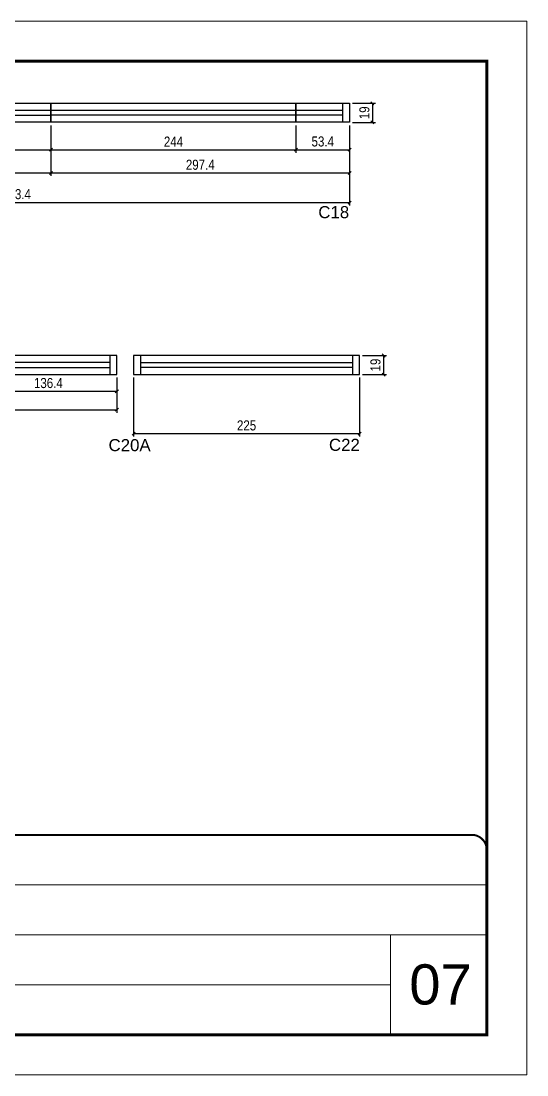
# Model space of a CAD drawing. Extents: x 3090 to 9343, y 762 to 5258.
# Drawn here: x 7255 to 7758, y 3059 to 4109 of the extents above; entities that cross this region are included whole.
import ezdxf

# ---------------------------------------------------------------- set-up
doc = ezdxf.new("R2010")
doc.units = 0
doc.linetypes.add('CONTINUO', pattern=[0])
doc.linetypes.add('DASHED', pattern=[0.75, 0.5, -0.25])
doc.layers.add('00 - FELIPE', color=2, linetype='Continuous', plot=False)
for name, color, linetype in [('5', 5, 'Continuous'), ('Painéis', 200, 'Continuous'), ('SARR_2.2x7', 40, 'Continuous')]:
    doc.layers.add(name, color=color, linetype=linetype)
for name, color, linetype, lineweight in [('CARIMBO', 255, 'Continuous', 9), ('Escoras', 2, 'Continuous', 25), ('Folhas', 255, 'Continuous', 9), ('Romaneio', 3, 'Continuous', 13), ('SARRAFO DE PRESSAO', 251, 'DASHED', 9)]:
    doc.layers.add(name, color=color, linetype=linetype, lineweight=lineweight)
doc.styles.add('ARIAL', font='arial.ttf')
doc.styles.add('COTA TECNICA', font='techl___.ttf', dxfattribs={"height": 10})
doc.styles.add('COTA TECNICA-50', font='techl___.ttf', dxfattribs={"height": 10})
doc.styles.get("Standard").update_dxf_attribs({"font": 'arial.ttf'})
doc.dimstyles.new('COTA PAINEL-50', dxfattribs={"dimtxt": 10, "dimasz": 3, "dimexe": 3, "dimexo": 3, "dimgap": 3, "dimtad": 1, "dimdec": 1, "dimzin": 12, "dimdsep": 46, "dimtxsty": 'COTA TECNICA-50', "dimblk1": 'OBLIQUE', "dimblk2": 'OBLIQUE', "dimsah": 1, "dimcen": 0.9, "dimclrd": 4, "dimclre": 4, "dimclrt": 240, "dimadec": 1, "dimazin": 3, "dimtfac": 1, "dimtdec": 1, "dimtmove": 0, "dimatfit": 3, "dimfxl": 1, "dimtolj": 1, "dimtzin": 12, "dimarcsym": 0})
doc.dimstyles.new('PAINEL', dxfattribs={"dimtxt": 10, "dimasz": 3, "dimexe": 3, "dimexo": 3, "dimgap": 3, "dimtad": 1, "dimdec": 1, "dimzin": 12, "dimdsep": 46, "dimtxsty": 'COTA TECNICA', "dimblk1": 'OBLIQUE', "dimblk2": 'OBLIQUE', "dimsah": 1, "dimcen": 0.9, "dimclrd": 4, "dimclre": 4, "dimclrt": 240, "dimadec": 1, "dimazin": 3, "dimtfac": 1, "dimtdec": 1, "dimtmove": 0, "dimatfit": 3, "dimfxl": 1, "dimtolj": 1, "dimtzin": 12, "dimarcsym": 0})

# ---------------------------------------------------------------- blocks, each defined once
blk = doc.blocks.new('9999999999')
at = {"color": 30, "linetype": 'CONTINUO'}
for p, q in [((98564.6, 34379.6), (99584, 34379.6)), ((98564.6, 34329.8), (99488, 34329.8)), ((99584, 34329.8), (99488, 34329.8)), ((99488, 34329.8), (99488, 34230.2)), ((98564.6, 34280), (99488, 34280))]:
    blk.add_line(p, q, dxfattribs=at)
at = {"color": 30, "linetype": 'CONTINUO', "const_width": 2}
blk.add_lwpolyline([(99584, 34230.2), (99584, 34414.4, 0.414214), (99569, 34429.4), (98229, 34429.4, 0.414214), (98214, 34414.4), (98214, 34245.2, 0.414214), (98229, 34230.2), (99584, 34230.2)], format="xyb", dxfattribs=at)
at = {"layer": 'Folhas'}
blk.add_lwpolyline([(98139, 34190.2), (99624, 34190.2), (99624, 35240.2), (98139, 35240.2)], close=True, dxfattribs=at)
at = {"layer": 'Folhas', "color": 30, "const_width": 3}
blk.add_lwpolyline([(98214, 34230.2), (99584, 34230.2), (99584, 35200.2), (98214, 35200.2)], close=True, dxfattribs=at)
blk = doc.blocks.new('_Oblique')
at = {"color": 0, "linetype": 'ByBlock', "lineweight": -2}
blk.add_line((-0.5, -0.5), (0.5, 0.5), dxfattribs=at)
blk = doc.blocks.new('*D38')
at = {"layer": 'Defpoints', "color": 0, "linetype": 'ByBlock', "transparency": 16777216}
for p in [(6918.4, 4008.2), (7581.8, 4008.2), (7581.8, 3928.3)]:
    blk.add_point(p, dxfattribs=at)
at = {"layer": 'Escoras', "color": 4, "linetype": 'ByBlock', "lineweight": -2, "transparency": 16777216}
for p, q in [((6918.4, 4005.2), (6918.4, 3925.3)), ((7581.8, 4005.2), (7581.8, 3925.3)), ((6918.4, 3928.3), (7581.8, 3928.3))]:
    blk.add_line(p, q, dxfattribs=at)
at = {"layer": 'Escoras', "color": 4, "linetype": 'ByBlock', "lineweight": -2, "transparency": 16777216, "xscale": 3, "yscale": 3, "zscale": 3, "rotation": 180}
blk.add_blockref('_Oblique', (6918.4, 3928.3), dxfattribs=at)
at = {"layer": 'Escoras', "color": 4, "linetype": 'ByBlock', "lineweight": -2, "transparency": 16777216, "xscale": 3, "yscale": 3, "zscale": 3}
blk.add_blockref('_Oblique', (7581.8, 3928.3), dxfattribs=at)
at = {"layer": 'Escoras', "color": 240, "linetype": 'ByBlock', "transparency": 16777216, "insert": (7250.1, 3936.6), "char_height": 10, "attachment_point": 5, "style": 'COTA TECNICA-50'}
blk.add_mtext('\\A1;663.4', dxfattribs=at)
blk = doc.blocks.new('*D268')
at = {"layer": 'Defpoints', "color": 0, "linetype": 'ByBlock', "transparency": 16777216}
for p in [(7162.4, 4008.2), (7284.4, 4008.2), (7284.4, 3980.9)]:
    blk.add_point(p, dxfattribs=at)
at = {"layer": 'Escoras', "color": 4, "linetype": 'ByBlock', "lineweight": -2, "transparency": 16777216}
for p, q in [((7162.4, 4005.2), (7162.4, 3977.9)), ((7284.4, 4005.2), (7284.4, 3977.9)), ((7162.4, 3980.9), (7284.4, 3980.9))]:
    blk.add_line(p, q, dxfattribs=at)
at = {"layer": 'Escoras', "color": 4, "linetype": 'ByBlock', "lineweight": -2, "transparency": 16777216, "xscale": 3, "yscale": 3, "zscale": 3, "rotation": 180}
blk.add_blockref('_Oblique', (7162.4, 3980.9), dxfattribs=at)
at = {"layer": 'Escoras', "color": 4, "linetype": 'ByBlock', "lineweight": -2, "transparency": 16777216, "xscale": 3, "yscale": 3, "zscale": 3}
blk.add_blockref('_Oblique', (7284.4, 3980.9), dxfattribs=at)
at = {"layer": 'Escoras', "color": 240, "linetype": 'ByBlock', "transparency": 16777216, "insert": (7223.4, 3988.9), "char_height": 10, "attachment_point": 5, "style": 'COTA TECNICA-50'}
blk.add_mtext('\\A1;122', dxfattribs=at)
blk = doc.blocks.new('*D39')
at = {"layer": 'Defpoints', "color": 0, "linetype": 'ByBlock', "transparency": 16777216}
for p in [(7284.4, 4008.2), (7528.4, 4008.2), (7528.4, 3980.9)]:
    blk.add_point(p, dxfattribs=at)
at = {"layer": 'Escoras', "color": 4, "linetype": 'ByBlock', "lineweight": -2, "transparency": 16777216}
for p, q in [((7284.4, 4005.2), (7284.4, 3977.9)), ((7528.4, 4005.2), (7528.4, 3977.9)), ((7284.4, 3980.9), (7528.4, 3980.9))]:
    blk.add_line(p, q, dxfattribs=at)
at = {"layer": 'Escoras', "color": 4, "linetype": 'ByBlock', "lineweight": -2, "transparency": 16777216, "xscale": 3, "yscale": 3, "zscale": 3, "rotation": 180}
blk.add_blockref('_Oblique', (7284.4, 3980.9), dxfattribs=at)
at = {"layer": 'Escoras', "color": 4, "linetype": 'ByBlock', "lineweight": -2, "transparency": 16777216, "xscale": 3, "yscale": 3, "zscale": 3}
blk.add_blockref('_Oblique', (7528.4, 3980.9), dxfattribs=at)
at = {"layer": 'Escoras', "color": 240, "linetype": 'ByBlock', "transparency": 16777216, "insert": (7406.4, 3989), "char_height": 10, "attachment_point": 5, "style": 'COTA TECNICA-50'}
blk.add_mtext('\\A1;244', dxfattribs=at)
blk = doc.blocks.new('*D273')
at = {"layer": 'Defpoints', "color": 0, "linetype": 'ByBlock', "transparency": 16777216}
for p in [(7366.7, 3756.9), (7591.7, 3756.9), (7591.7, 3698.1)]:
    blk.add_point(p, dxfattribs=at)
at = {"layer": 'Escoras', "color": 4, "linetype": 'ByBlock', "lineweight": -2, "transparency": 16777216}
for p, q in [((7366.7, 3753.9), (7366.7, 3695.1)), ((7591.7, 3753.9), (7591.7, 3695.1)), ((7366.7, 3698.1), (7591.7, 3698.1))]:
    blk.add_line(p, q, dxfattribs=at)
at = {"layer": 'Escoras', "color": 4, "linetype": 'ByBlock', "lineweight": -2, "transparency": 16777216, "xscale": 3, "yscale": 3, "zscale": 3, "rotation": 180}
blk.add_blockref('_Oblique', (7366.7, 3698.1), dxfattribs=at)
at = {"layer": 'Escoras', "color": 4, "linetype": 'ByBlock', "lineweight": -2, "transparency": 16777216, "xscale": 3, "yscale": 3, "zscale": 3}
blk.add_blockref('_Oblique', (7591.7, 3698.1), dxfattribs=at)
at = {"layer": 'Escoras', "color": 240, "linetype": 'ByBlock', "transparency": 16777216, "insert": (7479.2, 3706.2), "char_height": 10, "attachment_point": 5, "style": 'COTA TECNICA-50'}
blk.add_mtext('\\A1;225', dxfattribs=at)
blk = doc.blocks.new('*D274')
at = {"layer": 'Defpoints', "color": 0, "linetype": 'ByBlock', "transparency": 16777216}
for p in [(7581.8, 4027.2), (7581.8, 4008.2), (7604.6, 4008.2)]:
    blk.add_point(p, dxfattribs=at)
at = {"layer": 'Escoras', "color": 4, "linetype": 'ByBlock', "lineweight": -2, "transparency": 16777216}
for p, q in [((7584.8, 4027.2), (7607.6, 4027.2)), ((7604.6, 4027.2), (7604.6, 4008.2)), ((7584.8, 4008.2), (7607.6, 4008.2))]:
    blk.add_line(p, q, dxfattribs=at)
at = {"layer": 'Escoras', "color": 4, "linetype": 'ByBlock', "lineweight": -2, "transparency": 16777216, "xscale": 3, "yscale": 3, "zscale": 3}
for p, rotation in [((7604.6, 4027.2), 90), ((7604.6, 4008.2), 270)]:
    blk.add_blockref('_Oblique', p, dxfattribs=dict(at, rotation=rotation))
at = {"layer": 'Escoras', "color": 240, "linetype": 'ByBlock', "transparency": 16777216, "insert": (7596.6, 4017.7), "char_height": 10, "attachment_point": 5, "rotation": 90, "style": 'COTA TECNICA-50'}
blk.add_mtext('\\A1;19', dxfattribs=at)
blk = doc.blocks.new('*D276')
at = {"layer": 'Defpoints', "color": 0, "linetype": 'ByBlock', "transparency": 16777216}
for p in [(7091.6, 3756.9), (7350, 3756.9), (7350, 3721.9)]:
    blk.add_point(p, dxfattribs=at)
at = {"layer": 'Romaneio', "color": 4, "linetype": 'ByBlock', "lineweight": -2, "transparency": 16777216}
for p, q in [((7091.6, 3753.9), (7091.6, 3718.9)), ((7350, 3753.9), (7350, 3718.9)), ((7091.6, 3721.9), (7350, 3721.9))]:
    blk.add_line(p, q, dxfattribs=at)
at = {"layer": 'Romaneio', "color": 4, "linetype": 'ByBlock', "lineweight": -2, "transparency": 16777216, "xscale": 3, "yscale": 3, "zscale": 3, "rotation": 180}
blk.add_blockref('_Oblique', (7091.6, 3721.9), dxfattribs=at)
at = {"layer": 'Romaneio', "color": 4, "linetype": 'ByBlock', "lineweight": -2, "transparency": 16777216, "xscale": 3, "yscale": 3, "zscale": 3}
blk.add_blockref('_Oblique', (7350, 3721.9), dxfattribs=at)
at = {"layer": 'Romaneio', "color": 240, "linetype": 'ByBlock', "transparency": 16777216, "insert": (7220.8, 3730), "char_height": 10, "attachment_point": 5, "style": 'COTA TECNICA-50'}
blk.add_mtext('\\A1;258.4', dxfattribs=at)
blk = doc.blocks.new('*D278')
at = {"layer": 'Defpoints', "color": 0, "linetype": 'ByBlock', "transparency": 16777216}
for p in [(7213.6, 3756.9), (7350, 3756.9), (7350, 3740.2)]:
    blk.add_point(p, dxfattribs=at)
at = {"layer": 'Romaneio', "color": 4, "linetype": 'ByBlock', "lineweight": -2, "transparency": 16777216}
for p, q in [((7213.6, 3753.9), (7213.6, 3737.2)), ((7350, 3753.9), (7350, 3737.2)), ((7213.6, 3740.2), (7350, 3740.2))]:
    blk.add_line(p, q, dxfattribs=at)
at = {"layer": 'Romaneio', "color": 4, "linetype": 'ByBlock', "lineweight": -2, "transparency": 16777216, "xscale": 3, "yscale": 3, "zscale": 3, "rotation": 180}
blk.add_blockref('_Oblique', (7213.6, 3740.2), dxfattribs=at)
at = {"layer": 'Romaneio', "color": 4, "linetype": 'ByBlock', "lineweight": -2, "transparency": 16777216, "xscale": 3, "yscale": 3, "zscale": 3}
blk.add_blockref('_Oblique', (7350, 3740.2), dxfattribs=at)
at = {"layer": 'Romaneio', "color": 240, "linetype": 'ByBlock', "transparency": 16777216, "insert": (7281.8, 3748.4), "char_height": 10, "attachment_point": 5, "style": 'COTA TECNICA-50'}
blk.add_mtext('\\A1;136.4', dxfattribs=at)
blk = doc.blocks.new('*D44')
at = {"layer": 'Defpoints', "color": 0, "linetype": 'ByBlock', "transparency": 16777216}
for p in [(7591.7, 3775.9), (7591.7, 3756.9), (7615.7, 3756.9)]:
    blk.add_point(p, dxfattribs=at)
at = {"layer": 'Romaneio', "color": 4, "linetype": 'ByBlock', "lineweight": -2, "transparency": 16777216}
for p, q in [((7594.7, 3775.9), (7618.7, 3775.9)), ((7615.7, 3775.9), (7615.7, 3756.9)), ((7594.7, 3756.9), (7618.7, 3756.9))]:
    blk.add_line(p, q, dxfattribs=at)
at = {"layer": 'Romaneio', "color": 4, "linetype": 'ByBlock', "lineweight": -2, "transparency": 16777216, "xscale": 3, "yscale": 3, "zscale": 3}
for p, rotation in [((7615.7, 3775.9), 90), ((7615.7, 3756.9), 270)]:
    blk.add_blockref('_Oblique', p, dxfattribs=dict(at, rotation=rotation))
at = {"layer": 'Romaneio', "color": 240, "linetype": 'ByBlock', "transparency": 16777216, "insert": (7607.6, 3766.4), "char_height": 10, "attachment_point": 5, "rotation": 90, "style": 'COTA TECNICA-50'}
blk.add_mtext('\\A1;19', dxfattribs=at)
blk = doc.blocks.new('*D460')
at = {"layer": '00 - FELIPE', "color": 4, "lineweight": -2, "transparency": 16777216}
for p, q in [((6918.4, 4005.2), (6918.4, 3954.8)), ((7284.4, 4005.2), (7284.4, 3954.8)), ((6918.4, 3957.8), (7284.4, 3957.8))]:
    blk.add_line(p, q, dxfattribs=at)
at = {"layer": 'Defpoints', "color": 0, "transparency": 16777216}
for p in [(6918.4, 4008.2), (7284.4, 4008.2), (7284.4, 3957.8)]:
    blk.add_point(p, dxfattribs=at)
at = {"layer": '00 - FELIPE', "color": 4, "lineweight": -2, "transparency": 16777216, "xscale": 3, "yscale": 3, "zscale": 3, "rotation": 180}
blk.add_blockref('_Oblique', (6918.4, 3957.8), dxfattribs=at)
at = {"layer": '00 - FELIPE', "color": 4, "lineweight": -2, "transparency": 16777216, "xscale": 3, "yscale": 3, "zscale": 3}
blk.add_blockref('_Oblique', (7284.4, 3957.8), dxfattribs=at)
at = {"layer": '00 - FELIPE', "color": 240, "transparency": 16777216, "insert": (7101.4, 3966.1), "char_height": 10, "attachment_point": 5, "style": 'COTA TECNICA'}
blk.add_mtext('\\A1;366', dxfattribs=at)
blk = doc.blocks.new('*D461')
at = {"layer": '00 - FELIPE', "color": 4, "lineweight": -2, "transparency": 16777216}
for p, q in [((7284.4, 4005.2), (7284.4, 3954.8)), ((7581.8, 4005.2), (7581.8, 3954.8)), ((7284.4, 3957.8), (7581.8, 3957.8))]:
    blk.add_line(p, q, dxfattribs=at)
at = {"layer": 'Defpoints', "color": 0, "transparency": 16777216}
for p in [(7284.4, 4008.2), (7581.8, 4008.2), (7581.8, 3957.8)]:
    blk.add_point(p, dxfattribs=at)
at = {"layer": '00 - FELIPE', "color": 4, "lineweight": -2, "transparency": 16777216, "xscale": 3, "yscale": 3, "zscale": 3, "rotation": 180}
blk.add_blockref('_Oblique', (7284.4, 3957.8), dxfattribs=at)
at = {"layer": '00 - FELIPE', "color": 4, "lineweight": -2, "transparency": 16777216, "xscale": 3, "yscale": 3, "zscale": 3}
blk.add_blockref('_Oblique', (7581.8, 3957.8), dxfattribs=at)
at = {"layer": '00 - FELIPE', "color": 240, "transparency": 16777216, "insert": (7433.1, 3965.9), "char_height": 10, "attachment_point": 5, "style": 'COTA TECNICA'}
blk.add_mtext('\\A1;297.4', dxfattribs=at)
blk = doc.blocks.new('*D462')
at = {"layer": '00 - FELIPE', "color": 4, "lineweight": -2, "transparency": 16777216}
for p, q in [((7528.4, 4005.2), (7528.4, 3977.9)), ((7581.8, 4005.2), (7581.8, 3977.9)), ((7528.4, 3980.9), (7581.8, 3980.9))]:
    blk.add_line(p, q, dxfattribs=at)
at = {"layer": 'Defpoints', "color": 0, "transparency": 16777216}
for p in [(7528.4, 4008.2), (7581.8, 4008.2), (7581.8, 3980.9)]:
    blk.add_point(p, dxfattribs=at)
at = {"layer": '00 - FELIPE', "color": 4, "lineweight": -2, "transparency": 16777216, "xscale": 3, "yscale": 3, "zscale": 3, "rotation": 180}
blk.add_blockref('_Oblique', (7528.4, 3980.9), dxfattribs=at)
at = {"layer": '00 - FELIPE', "color": 4, "lineweight": -2, "transparency": 16777216, "xscale": 3, "yscale": 3, "zscale": 3}
blk.add_blockref('_Oblique', (7581.8, 3980.9), dxfattribs=at)
at = {"layer": '00 - FELIPE', "color": 240, "transparency": 16777216, "insert": (7555.1, 3989.1), "char_height": 10, "attachment_point": 5, "style": 'COTA TECNICA'}
blk.add_mtext('\\A1;53.4', dxfattribs=at)

msp = doc.modelspace()

# ---------------------------------------------------------------- linework, layer by layer
at = {"layer": 'Painéis', "linetype": 'Continuous'}
for points in [[(7162.36, 4027.24), (7284.36, 4027.24), (7284.36, 4008.24), (7162.36, 4008.24)], [(7284.36, 4027.24), (7528.36, 4027.24), (7528.36, 4008.24), (7284.36, 4008.24)], [(7528.36, 4027.24), (7581.79, 4027.24), (7581.79, 4008.24), (7528.36, 4008.24)], [(7213.64, 3756.87), (7350.04, 3756.87), (7350.04, 3775.87), (7213.64, 3775.87)]]:
    msp.add_lwpolyline(points, close=True, dxfattribs=at)
msp.add_lwpolyline([(7366.7, 3775.87), (7366.7, 3756.87), (7591.7, 3756.87), (7591.7, 3775.87), (7366.7, 3775.87)], dxfattribs=at)
at = {"layer": 'SARR_2.2x7', "linetype": 'Continuous'}
for p, q in [((7574.79, 4027.24), (7574.79, 4008.24)), ((7218.36, 4020.24), (7284.36, 4020.24)), ((7218.36, 4015.24), (7284.36, 4015.24)), ((7284.36, 4020.24), (7574.79, 4020.24)), ((7574.79, 4015.24), (7284.36, 4015.24)), ((7343.04, 3775.87), (7343.04, 3756.87)), ((7373.7, 3775.87), (7373.7, 3756.87)), ((7584.7, 3775.87), (7584.7, 3756.87)), ((7343.04, 3768.87), (7098.64, 3768.87)), ((7098.64, 3763.87), (7343.04, 3763.87)), ((7373.7, 3768.87), (7584.7, 3768.87)), ((7584.7, 3763.87), (7373.7, 3763.87))]:
    msp.add_line(p, q, dxfattribs=at)

# ---------------------------------------------------------------- block references
at = {"layer": 'SARRAFO DE PRESSAO', "color": 6, "linetype": 'ByBlock'}
msp.add_blockref('9999999999', (-91865.55, -31131.1), dxfattribs=at)

# ---------------------------------------------------------------- texts
at = {"layer": '5', "linetype": 'Continuous'}
for s, p in [('C18', (7550.65, 3912.72)), ('C20A', (7341.74, 3680.58)), ('C22', (7561.26, 3680.9))]:
    msp.add_text(s, height=12, rotation=359.99996, dxfattribs=at).set_placement(p)
at = {"layer": 'CARIMBO', "style": 'ARIAL'}
msp.add_text('07', height=40, dxfattribs=at).set_placement((7641.29, 3129.25))

# ---------------------------------------------------------------- dimensions: what is measured, and where the dimension line sits
at = {"layer": '00 - FELIPE'}
for base, p1, p2, picture, middle in [((7284.36, 3957.84), (6918.36, 4008.24), (7284.36, 4008.24), '*D460', (7101.36, 3966.06)), ((7581.79, 3957.84), (7284.36, 4008.24), (7581.79, 4008.24), '*D461', (7433.07, 3965.94)), ((7581.79, 3980.89), (7528.36, 4008.24), (7581.79, 4008.24), '*D462', (7555.07, 3989.11))]:
    dim = msp.add_linear_dim(base=base, p1=p1, p2=p2, dimstyle='PAINEL', dxfattribs=at)
    dim.commit()
    dim.dimension.update_dxf_attribs({"geometry": picture, "text_midpoint": middle})
at = {"layer": 'Escoras', "linetype": 'ByBlock'}
dim = msp.add_linear_dim(base=(7604.65, 4008.24), p1=(7581.79, 4027.24), p2=(7581.79, 4008.24), angle=90, dimstyle='COTA PAINEL-50', override={"dimarcsym": 1}, dxfattribs=at)
dim.commit()
dim.dimension.update_dxf_attribs({"geometry": '*D274', "text_midpoint": (7596.56, 4017.74)})
for base, p1, p2, picture, middle in [((7581.79, 3928.34), (6918.36, 4008.24), (7581.79, 4008.24), '*D38', (7250.07, 3936.56)), ((7284.36, 3980.89), (7162.36, 4008.24), (7284.36, 4008.24), '*D268', (7223.36, 3988.95)), ((7528.36, 3980.89), (7284.36, 4008.24), (7528.36, 4008.24), '*D39', (7406.36, 3988.96)), ((7591.7, 3698.08), (7366.7, 3756.87), (7591.7, 3756.87), '*D273', (7479.2, 3706.19))]:
    dim = msp.add_linear_dim(base=base, p1=p1, p2=p2, dimstyle='COTA PAINEL-50', override={"dimarcsym": 1}, dxfattribs=at)
    dim.commit()
    dim.dimension.update_dxf_attribs({"geometry": picture, "text_midpoint": middle})
at = {"layer": 'Romaneio', "linetype": 'ByBlock'}
for p1, p2, distance, picture, middle in [((7591.7, 3775.87), (7591.7, 3756.87), 24.03, '*D44', (7607.64, 3766.37)), ((7091.64, 3756.87), (7350.04, 3756.87), -34.99, '*D276', (7220.84, 3730.01)), ((7213.64, 3756.87), (7350.04, 3756.87), -16.68, '*D278', (7281.84, 3748.41))]:
    dim = msp.add_aligned_dim(p1=p1, p2=p2, distance=distance, dimstyle='COTA PAINEL-50', override={"dimarcsym": 1}, dxfattribs=at)
    dim.commit()
    dim.dimension.update_dxf_attribs({"geometry": picture, "text_midpoint": middle})

doc.saveas('drawing.dxf')
